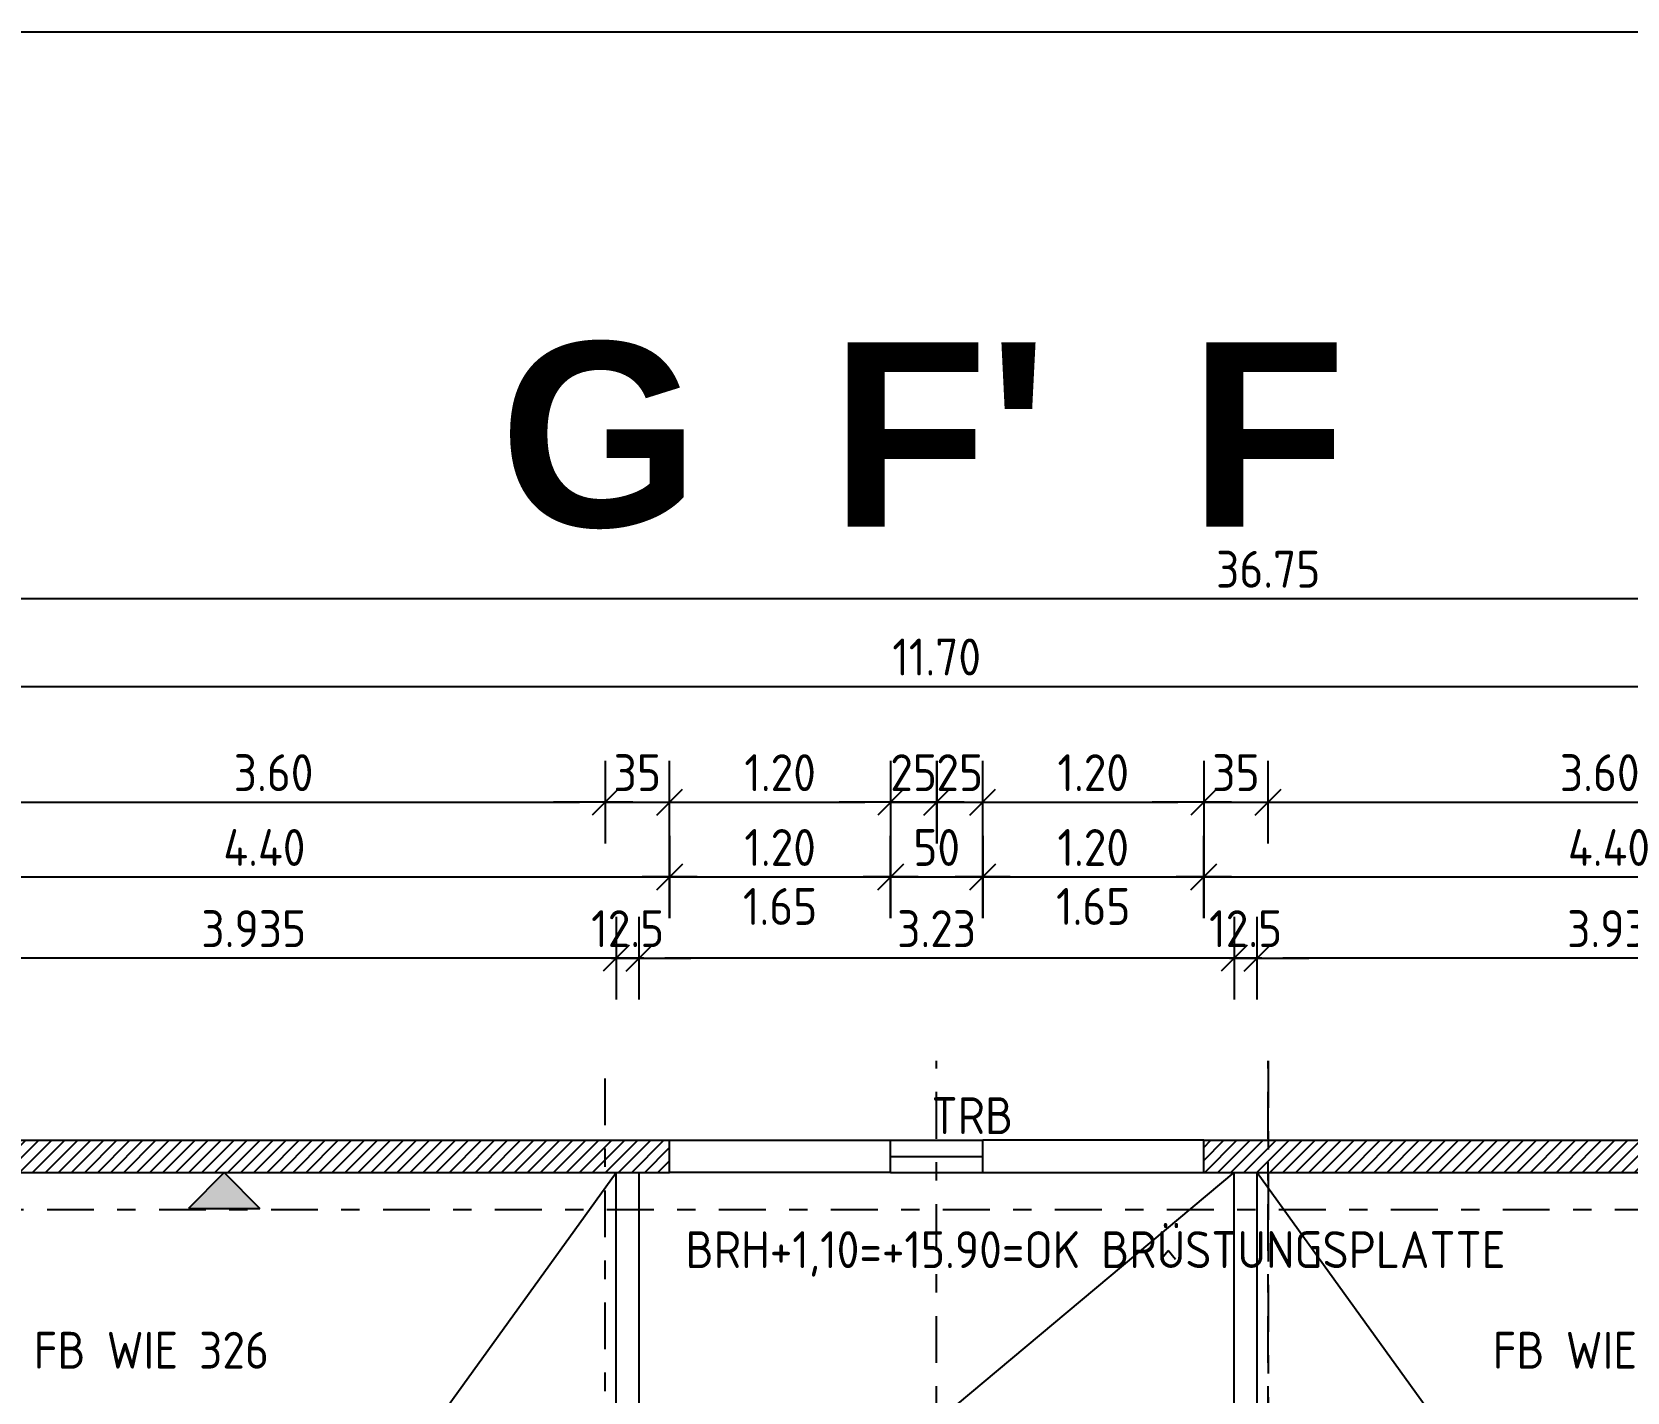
# Model space of a CAD drawing. Header units: metres. Extents: x 1708.2 to 1780.4, y 2407.4 to 2451.7.
# Drawn here: x 1731.48 to 1740.14, y 2444.29 to 2451.67 of the extents above; entities that cross this region are included whole.
import ezdxf
from ezdxf.enums import TextEntityAlignment as Align

# ---------------------------------------------------------------- set-up
doc = ezdxf.new("R2010")
doc.units = ezdxf.units.M
doc.header["$LTSCALE"] = 0.02
doc.header["$MEASUREMENT"] = 0
doc.linetypes.add('STRICHPUNKT', pattern=[25.4, 12.7, -6.35, 0, -6.35])
for name, color, linetype in [('ACHSEN', 8, 'STRICHPUNKT'), ('BEM', 7, 'Continuous'), ('FENSTER', 4, 'Continuous'), ('RAHMEN', 7, 'Continuous'), ('RAUMNUMMER', 7, 'Continuous'), ('SCHRAFFUR', 8, 'Continuous'), ('SONSTIGES', 7, 'Continuous'), ('TEXT', 7, 'Continuous'), ('WAND AUSSEN', 7, 'Continuous'), ('WAND INNEN', 7, 'Continuous')]:
    doc.layers.add(name, color=color, linetype=linetype)
doc.styles.add('SIMPLEX', font='isocp.shx')
doc.styles.add('SS', font='swissbo.ttf', dxfattribs={"height": 0.12})
doc.linetypes.add('BATTING', pattern='A,0.0001,-0.1,[134,ltypeshp.shx,S=0.1,R=0,X=-0.1,Y=0],-0.2,[134,ltypeshp.shx,S=0.1,R=180,X=0.1,Y=0],-0.1', length=0.4001)
doc.dimstyles.new('SIMPLEX 1', dxfattribs={"dimscale": 2, "dimtxt": 0.1, "dimasz": 0.07, "dimexe": 0.05, "dimexo": 0.05, "dimgap": 0.03, "dimtad": 1, "dimzin": 0, "dimdsep": 46, "dimtxsty": 'SIMPLEX', "dimblk": 'MCAD', "dimcen": 0.05, "dimdle": 0.05, "dimse1": 1, "dimse2": 1, "dimadec": 0, "dimazin": 0, "dimtfac": 1, "dimtix": 1, "dimtmove": 2, "dimatfit": 3, "dimfxl": 1, "dimtolj": 1, "dimtzin": 0, "dimarcsym": 1})
pattern_1 = [(45, (0.23257, 0.052085), (-0.0353553391, 0.0353553391), [])]

# ---------------------------------------------------------------- blocks, each defined once
blk = doc.blocks.new('MCAD')
at = {"color": 0}
for p, q in [((0, 1.6), (0, -1.6)), ((1.07, 0), (-1.07, 0)), ((0.5, 0.5), (-0.5, -0.5))]:
    blk.add_line(p, q, dxfattribs=at)
blk = doc.blocks.new('*D49')
at = {"layer": 'BEM', "color": 0, "lineweight": -2, "transparency": 16777216}
blk.add_line((1731.1337, 2447.4924), (1734.4537, 2447.4924), dxfattribs=at)
at = {"layer": 'Defpoints', "color": 0, "transparency": 16777216}
for p in [(1734.5937, 2447.4924), (1730.9937, 2445.6576), (1734.5937, 2445.4576)]:
    blk.add_point(p, dxfattribs=at)
at = {"layer": 'BEM', "color": 0, "lineweight": -2, "transparency": 16777216, "xscale": 0.14, "yscale": 0.14, "zscale": 0.14, "rotation": 180}
blk.add_blockref('MCAD', (1730.9937, 2447.4924), dxfattribs=at)
at = {"layer": 'BEM', "color": 0, "lineweight": -2, "transparency": 16777216, "xscale": 0.14, "yscale": 0.14, "zscale": 0.14}
blk.add_blockref('MCAD', (1734.5937, 2447.4924), dxfattribs=at)
at = {"layer": 'BEM', "color": 0, "transparency": 16777216, "insert": (1732.7937, 2447.6524), "char_height": 0.2, "attachment_point": 5, "style": 'SIMPLEX'}
blk.add_mtext('\\A1;3.60', dxfattribs=at)
blk = doc.blocks.new('*D50')
at = {"layer": 'BEM', "color": 0, "lineweight": -2, "transparency": 16777216}
for p, q in [((1734.4537, 2447.4924), (1734.3137, 2447.4924)), ((1734.5937, 2447.4924), (1734.9437, 2447.4924)), ((1735.0837, 2447.4924), (1735.2237, 2447.4924))]:
    blk.add_line(p, q, dxfattribs=at)
at = {"layer": 'Defpoints', "color": 0, "transparency": 16777216}
for p in [(1734.9437, 2447.4924), (1734.9437, 2445.6576), (1734.5937, 2445.4576)]:
    blk.add_point(p, dxfattribs=at)
at = {"layer": 'BEM', "color": 0, "lineweight": -2, "transparency": 16777216, "xscale": 0.14, "yscale": 0.14, "zscale": 0.14}
blk.add_blockref('MCAD', (1734.5937, 2447.4924), dxfattribs=at)
at = {"layer": 'BEM', "color": 0, "lineweight": -2, "transparency": 16777216, "xscale": 0.14, "yscale": 0.14, "zscale": 0.14, "rotation": 180}
blk.add_blockref('MCAD', (1734.9437, 2447.4924), dxfattribs=at)
at = {"layer": 'BEM', "color": 0, "transparency": 16777216, "insert": (1734.7687, 2447.6524), "char_height": 0.2, "attachment_point": 5, "style": 'SIMPLEX'}
blk.add_mtext('\\A1;35', dxfattribs=at)
blk = doc.blocks.new('*D51')
at = {"layer": 'BEM', "color": 0, "lineweight": -2, "transparency": 16777216}
blk.add_line((1735.0837, 2447.4924), (1736.0037, 2447.4924), dxfattribs=at)
at = {"layer": 'Defpoints', "color": 0, "transparency": 16777216}
for p in [(1736.1437, 2447.4924), (1734.9437, 2445.6576), (1736.1437, 2445.6576)]:
    blk.add_point(p, dxfattribs=at)
at = {"layer": 'BEM', "color": 0, "lineweight": -2, "transparency": 16777216, "xscale": 0.14, "yscale": 0.14, "zscale": 0.14, "rotation": 180}
blk.add_blockref('MCAD', (1734.9437, 2447.4924), dxfattribs=at)
at = {"layer": 'BEM', "color": 0, "lineweight": -2, "transparency": 16777216, "xscale": 0.14, "yscale": 0.14, "zscale": 0.14}
blk.add_blockref('MCAD', (1736.1437, 2447.4924), dxfattribs=at)
at = {"layer": 'BEM', "color": 0, "transparency": 16777216, "insert": (1735.5437, 2447.6524), "char_height": 0.2, "attachment_point": 5, "style": 'SIMPLEX'}
blk.add_mtext('\\A1;1.20', dxfattribs=at)
blk = doc.blocks.new('*D52')
at = {"layer": 'BEM', "color": 0, "lineweight": -2, "transparency": 16777216}
for p, q in [((1736.0037, 2447.4924), (1735.8637, 2447.4924)), ((1736.1437, 2447.4924), (1736.3937, 2447.4924)), ((1736.5337, 2447.4924), (1736.6737, 2447.4924))]:
    blk.add_line(p, q, dxfattribs=at)
at = {"layer": 'Defpoints', "color": 0, "transparency": 16777216}
for p in [(1736.3937, 2447.4924), (1736.1437, 2445.6576), (1736.3937, 2445.6576)]:
    blk.add_point(p, dxfattribs=at)
at = {"layer": 'BEM', "color": 0, "lineweight": -2, "transparency": 16777216, "xscale": 0.14, "yscale": 0.14, "zscale": 0.14}
blk.add_blockref('MCAD', (1736.1437, 2447.4924), dxfattribs=at)
at = {"layer": 'BEM', "color": 0, "lineweight": -2, "transparency": 16777216, "xscale": 0.14, "yscale": 0.14, "zscale": 0.14, "rotation": 180}
blk.add_blockref('MCAD', (1736.3937, 2447.4924), dxfattribs=at)
at = {"layer": 'BEM', "color": 0, "transparency": 16777216, "insert": (1736.2687, 2447.6524), "char_height": 0.2, "attachment_point": 5, "style": 'SIMPLEX'}
blk.add_mtext('\\A1;25', dxfattribs=at)
blk = doc.blocks.new('*D53')
at = {"layer": 'BEM', "color": 0, "lineweight": -2, "transparency": 16777216}
for p, q in [((1736.2537, 2447.4924), (1736.1137, 2447.4924)), ((1736.3937, 2447.4924), (1736.6437, 2447.4924)), ((1736.7837, 2447.4924), (1736.9237, 2447.4924))]:
    blk.add_line(p, q, dxfattribs=at)
at = {"layer": 'Defpoints', "color": 0, "transparency": 16777216}
for p in [(1736.6437, 2447.4924), (1736.3937, 2445.6576), (1736.6437, 2445.6576)]:
    blk.add_point(p, dxfattribs=at)
at = {"layer": 'BEM', "color": 0, "lineweight": -2, "transparency": 16777216, "xscale": 0.14, "yscale": 0.14, "zscale": 0.14}
blk.add_blockref('MCAD', (1736.3937, 2447.4924), dxfattribs=at)
at = {"layer": 'BEM', "color": 0, "lineweight": -2, "transparency": 16777216, "xscale": 0.14, "yscale": 0.14, "zscale": 0.14, "rotation": 180}
blk.add_blockref('MCAD', (1736.6437, 2447.4924), dxfattribs=at)
at = {"layer": 'BEM', "color": 0, "transparency": 16777216, "insert": (1736.5187, 2447.6524), "char_height": 0.2, "attachment_point": 5, "style": 'SIMPLEX'}
blk.add_mtext('\\A1;25', dxfattribs=at)
blk = doc.blocks.new('*D54')
at = {"layer": 'BEM', "color": 0, "lineweight": -2, "transparency": 16777216}
blk.add_line((1736.7837, 2447.4924), (1737.7037, 2447.4924), dxfattribs=at)
at = {"layer": 'Defpoints', "color": 0, "transparency": 16777216}
for p in [(1737.8437, 2447.4924), (1736.6437, 2445.6576), (1737.8437, 2445.6576)]:
    blk.add_point(p, dxfattribs=at)
at = {"layer": 'BEM', "color": 0, "lineweight": -2, "transparency": 16777216, "xscale": 0.14, "yscale": 0.14, "zscale": 0.14, "rotation": 180}
blk.add_blockref('MCAD', (1736.6437, 2447.4924), dxfattribs=at)
at = {"layer": 'BEM', "color": 0, "lineweight": -2, "transparency": 16777216, "xscale": 0.14, "yscale": 0.14, "zscale": 0.14}
blk.add_blockref('MCAD', (1737.8437, 2447.4924), dxfattribs=at)
at = {"layer": 'BEM', "color": 0, "transparency": 16777216, "insert": (1737.2437, 2447.6524), "char_height": 0.2, "attachment_point": 5, "style": 'SIMPLEX'}
blk.add_mtext('\\A1;1.20', dxfattribs=at)
blk = doc.blocks.new('*D55')
at = {"layer": 'BEM', "color": 0, "lineweight": -2, "transparency": 16777216}
for p, q in [((1737.7037, 2447.4924), (1737.5637, 2447.4924)), ((1737.8437, 2447.4924), (1738.1937, 2447.4924)), ((1738.3337, 2447.4924), (1738.4737, 2447.4924))]:
    blk.add_line(p, q, dxfattribs=at)
at = {"layer": 'Defpoints', "color": 0, "transparency": 16777216}
for p in [(1738.1937, 2447.4924), (1737.8437, 2445.6576), (1738.1937, 2445.6576)]:
    blk.add_point(p, dxfattribs=at)
at = {"layer": 'BEM', "color": 0, "lineweight": -2, "transparency": 16777216, "xscale": 0.14, "yscale": 0.14, "zscale": 0.14}
blk.add_blockref('MCAD', (1737.8437, 2447.4924), dxfattribs=at)
at = {"layer": 'BEM', "color": 0, "lineweight": -2, "transparency": 16777216, "xscale": 0.14, "yscale": 0.14, "zscale": 0.14, "rotation": 180}
blk.add_blockref('MCAD', (1738.1937, 2447.4924), dxfattribs=at)
at = {"layer": 'BEM', "color": 0, "transparency": 16777216, "insert": (1738.0187, 2447.6524), "char_height": 0.2, "attachment_point": 5, "style": 'SIMPLEX'}
blk.add_mtext('\\A1;35', dxfattribs=at)
blk = doc.blocks.new('*D56')
at = {"layer": 'BEM', "color": 0, "lineweight": -2, "transparency": 16777216}
blk.add_line((1738.3337, 2447.4924), (1741.6537, 2447.4924), dxfattribs=at)
at = {"layer": 'Defpoints', "color": 0, "transparency": 16777216}
for p in [(1741.7937, 2447.4924), (1738.1937, 2445.6576), (1741.7937, 2445.6576)]:
    blk.add_point(p, dxfattribs=at)
at = {"layer": 'BEM', "color": 0, "lineweight": -2, "transparency": 16777216, "xscale": 0.14, "yscale": 0.14, "zscale": 0.14, "rotation": 180}
blk.add_blockref('MCAD', (1738.1937, 2447.4924), dxfattribs=at)
at = {"layer": 'BEM', "color": 0, "lineweight": -2, "transparency": 16777216, "xscale": 0.14, "yscale": 0.14, "zscale": 0.14}
blk.add_blockref('MCAD', (1741.7937, 2447.4924), dxfattribs=at)
at = {"layer": 'BEM', "color": 0, "transparency": 16777216, "insert": (1739.9937, 2447.6524), "char_height": 0.2, "attachment_point": 5, "style": 'SIMPLEX'}
blk.add_mtext('\\A1;3.60', dxfattribs=at)
blk = doc.blocks.new('*D75')
at = {"layer": 'BEM', "color": 0, "lineweight": -2, "transparency": 16777216}
blk.add_line((1741.9287, 2446.6458), (1738.2737, 2446.6458), dxfattribs=at)
at = {"layer": 'Defpoints', "color": 0, "transparency": 16777216}
for p in [(1738.1337, 2446.6458), (1738.1337, 2445.4826), (1742.0687, 2445.4826)]:
    blk.add_point(p, dxfattribs=at)
at = {"layer": 'BEM', "color": 0, "lineweight": -2, "transparency": 16777216, "xscale": 0.14, "yscale": 0.14, "zscale": 0.14, "rotation": 180}
blk.add_blockref('MCAD', (1738.1337, 2446.6458), dxfattribs=at)
at = {"layer": 'BEM', "color": 0, "lineweight": -2, "transparency": 16777216, "xscale": 0.14, "yscale": 0.14, "zscale": 0.14}
blk.add_blockref('MCAD', (1742.0687, 2446.6458), dxfattribs=at)
at = {"layer": 'BEM', "color": 0, "transparency": 16777216, "insert": (1740.1012, 2446.8058), "char_height": 0.2, "attachment_point": 5, "style": 'SIMPLEX'}
blk.add_mtext('\\A1;3.935', dxfattribs=at)
blk = doc.blocks.new('*D76')
at = {"layer": 'BEM', "color": 0, "lineweight": -2, "transparency": 16777216}
for p, q in [((1737.8687, 2446.6458), (1737.7287, 2446.6458)), ((1738.1337, 2446.6458), (1738.0087, 2446.6458)), ((1738.2737, 2446.6458), (1738.4137, 2446.6458))]:
    blk.add_line(p, q, dxfattribs=at)
at = {"layer": 'Defpoints', "color": 0, "transparency": 16777216}
for p in [(1738.0087, 2446.6458), (1738.0087, 2445.4826), (1738.1337, 2445.4826)]:
    blk.add_point(p, dxfattribs=at)
at = {"layer": 'BEM', "color": 0, "lineweight": -2, "transparency": 16777216, "xscale": 0.14, "yscale": 0.14, "zscale": 0.14}
blk.add_blockref('MCAD', (1738.0087, 2446.6458), dxfattribs=at)
at = {"layer": 'BEM', "color": 0, "lineweight": -2, "transparency": 16777216, "xscale": 0.14, "yscale": 0.14, "zscale": 0.14, "rotation": 180}
blk.add_blockref('MCAD', (1738.1337, 2446.6458), dxfattribs=at)
at = {"layer": 'BEM', "color": 0, "transparency": 16777216, "insert": (1738.0712, 2446.8059), "char_height": 0.2, "attachment_point": 5, "style": 'SIMPLEX'}
blk.add_mtext('\\A1;12.5', dxfattribs=at)
blk = doc.blocks.new('*D77')
at = {"layer": 'BEM', "color": 0, "lineweight": -2, "transparency": 16777216}
blk.add_line((1737.8687, 2446.6458), (1734.9187, 2446.6458), dxfattribs=at)
at = {"layer": 'Defpoints', "color": 0, "transparency": 16777216}
for p in [(1734.7787, 2446.6458), (1734.7787, 2445.4826), (1738.0087, 2445.4826)]:
    blk.add_point(p, dxfattribs=at)
at = {"layer": 'BEM', "color": 0, "lineweight": -2, "transparency": 16777216, "xscale": 0.14, "yscale": 0.14, "zscale": 0.14, "rotation": 180}
blk.add_blockref('MCAD', (1734.7787, 2446.6458), dxfattribs=at)
at = {"layer": 'BEM', "color": 0, "lineweight": -2, "transparency": 16777216, "xscale": 0.14, "yscale": 0.14, "zscale": 0.14}
blk.add_blockref('MCAD', (1738.0087, 2446.6458), dxfattribs=at)
at = {"layer": 'BEM', "color": 0, "transparency": 16777216, "insert": (1736.3937, 2446.8059), "char_height": 0.2, "attachment_point": 5, "style": 'SIMPLEX'}
blk.add_mtext('\\A1;3.23', dxfattribs=at)
blk = doc.blocks.new('*D78')
at = {"layer": 'BEM', "color": 0, "lineweight": -2, "transparency": 16777216}
for p, q in [((1734.5137, 2446.6458), (1734.3737, 2446.6458)), ((1734.7787, 2446.6458), (1734.6537, 2446.6458)), ((1734.9187, 2446.6458), (1735.0587, 2446.6458))]:
    blk.add_line(p, q, dxfattribs=at)
at = {"layer": 'Defpoints', "color": 0, "transparency": 16777216}
for p in [(1734.6537, 2446.6458), (1734.6537, 2445.4826), (1734.7787, 2445.4826)]:
    blk.add_point(p, dxfattribs=at)
at = {"layer": 'BEM', "color": 0, "lineweight": -2, "transparency": 16777216, "xscale": 0.14, "yscale": 0.14, "zscale": 0.14}
blk.add_blockref('MCAD', (1734.6537, 2446.6458), dxfattribs=at)
at = {"layer": 'BEM', "color": 0, "lineweight": -2, "transparency": 16777216, "xscale": 0.14, "yscale": 0.14, "zscale": 0.14, "rotation": 180}
blk.add_blockref('MCAD', (1734.7787, 2446.6458), dxfattribs=at)
at = {"layer": 'BEM', "color": 0, "transparency": 16777216, "insert": (1734.7162, 2446.8059), "char_height": 0.2, "attachment_point": 5, "style": 'SIMPLEX'}
blk.add_mtext('\\A1;12.5', dxfattribs=at)
blk = doc.blocks.new('*D79')
at = {"layer": 'BEM', "color": 0, "lineweight": -2, "transparency": 16777216}
blk.add_line((1734.5137, 2446.6458), (1730.8587, 2446.6458), dxfattribs=at)
at = {"layer": 'Defpoints', "color": 0, "transparency": 16777216}
for p in [(1730.7187, 2446.6458), (1730.7187, 2445.4826), (1734.6537, 2445.4826)]:
    blk.add_point(p, dxfattribs=at)
at = {"layer": 'BEM', "color": 0, "lineweight": -2, "transparency": 16777216, "xscale": 0.14, "yscale": 0.14, "zscale": 0.14, "rotation": 180}
blk.add_blockref('MCAD', (1730.7187, 2446.6458), dxfattribs=at)
at = {"layer": 'BEM', "color": 0, "lineweight": -2, "transparency": 16777216, "xscale": 0.14, "yscale": 0.14, "zscale": 0.14}
blk.add_blockref('MCAD', (1734.6537, 2446.6458), dxfattribs=at)
at = {"layer": 'BEM', "color": 0, "transparency": 16777216, "insert": (1732.6862, 2446.8058), "char_height": 0.2, "attachment_point": 5, "style": 'SIMPLEX'}
blk.add_mtext('\\A1;3.935', dxfattribs=at)
blk = doc.blocks.new('*D82')
at = {"layer": 'BEM', "color": 0, "lineweight": -2, "transparency": 16777216}
blk.add_line((1730.6837, 2448.1201), (1742.1037, 2448.1201), dxfattribs=at)
at = {"layer": 'Defpoints', "color": 0, "transparency": 16777216}
for p in [(1742.2437, 2448.1201), (1730.5437, 2445.6576), (1742.2437, 2445.6576)]:
    blk.add_point(p, dxfattribs=at)
at = {"layer": 'BEM', "color": 0, "lineweight": -2, "transparency": 16777216, "xscale": 0.14, "yscale": 0.14, "zscale": 0.14, "rotation": 180}
blk.add_blockref('MCAD', (1730.5437, 2448.1201), dxfattribs=at)
at = {"layer": 'BEM', "color": 0, "lineweight": -2, "transparency": 16777216, "xscale": 0.14, "yscale": 0.14, "zscale": 0.14}
blk.add_blockref('MCAD', (1742.2437, 2448.1201), dxfattribs=at)
at = {"layer": 'BEM', "color": 0, "transparency": 16777216, "insert": (1736.3937, 2448.2801), "char_height": 0.2, "attachment_point": 5, "style": 'SIMPLEX'}
blk.add_mtext('\\A1;11.70', dxfattribs=at)
blk = doc.blocks.new('*D94')
at = {"layer": 'BEM', "color": 0, "lineweight": -2, "transparency": 16777216}
blk.add_line((1730.6837, 2447.0864), (1734.8037, 2447.0864), dxfattribs=at)
at = {"layer": 'Defpoints', "color": 0, "transparency": 16777216}
for p in [(1734.9437, 2447.0864), (1730.5437, 2445.6576), (1734.9437, 2445.6576)]:
    blk.add_point(p, dxfattribs=at)
at = {"layer": 'BEM', "color": 0, "lineweight": -2, "transparency": 16777216, "xscale": 0.14, "yscale": 0.14, "zscale": 0.14, "rotation": 180}
blk.add_blockref('MCAD', (1730.5437, 2447.0864), dxfattribs=at)
at = {"layer": 'BEM', "color": 0, "lineweight": -2, "transparency": 16777216, "xscale": 0.14, "yscale": 0.14, "zscale": 0.14}
blk.add_blockref('MCAD', (1734.9437, 2447.0864), dxfattribs=at)
at = {"layer": 'BEM', "color": 0, "transparency": 16777216, "insert": (1732.7437, 2447.2464), "char_height": 0.2, "attachment_point": 5, "style": 'SIMPLEX'}
blk.add_mtext('\\A1;4.40', dxfattribs=at)
blk = doc.blocks.new('*D95')
at = {"layer": 'BEM', "color": 0, "lineweight": -2, "transparency": 16777216}
blk.add_line((1735.0837, 2447.0864), (1736.0037, 2447.0864), dxfattribs=at)
at = {"layer": 'Defpoints', "color": 0, "transparency": 16777216}
for p in [(1736.1437, 2447.0864), (1734.9437, 2445.6576), (1736.1437, 2445.6576)]:
    blk.add_point(p, dxfattribs=at)
at = {"layer": 'BEM', "color": 0, "lineweight": -2, "transparency": 16777216, "xscale": 0.14, "yscale": 0.14, "zscale": 0.14, "rotation": 180}
blk.add_blockref('MCAD', (1734.9437, 2447.0864), dxfattribs=at)
at = {"layer": 'BEM', "color": 0, "lineweight": -2, "transparency": 16777216, "xscale": 0.14, "yscale": 0.14, "zscale": 0.14}
blk.add_blockref('MCAD', (1736.1437, 2447.0864), dxfattribs=at)
at = {"layer": 'BEM', "color": 0, "transparency": 16777216, "char_height": 0.2, "attachment_point": 5, "style": 'SIMPLEX'}
for s, insert in [('\\A1;1.20', (1735.5437, 2447.2464)), ('\\A1;1.65', (1735.5437, 2446.9264))]:
    blk.add_mtext(s, dxfattribs=dict(at, insert=insert))
blk = doc.blocks.new('*D96')
at = {"layer": 'BEM', "color": 0, "lineweight": -2, "transparency": 16777216}
blk.add_line((1736.2837, 2447.0864), (1736.5037, 2447.0864), dxfattribs=at)
at = {"layer": 'Defpoints', "color": 0, "transparency": 16777216}
for p in [(1736.6437, 2447.0864), (1736.1437, 2445.6576), (1736.6437, 2445.6576)]:
    blk.add_point(p, dxfattribs=at)
at = {"layer": 'BEM', "color": 0, "lineweight": -2, "transparency": 16777216, "xscale": 0.14, "yscale": 0.14, "zscale": 0.14, "rotation": 180}
blk.add_blockref('MCAD', (1736.1437, 2447.0864), dxfattribs=at)
at = {"layer": 'BEM', "color": 0, "lineweight": -2, "transparency": 16777216, "xscale": 0.14, "yscale": 0.14, "zscale": 0.14}
blk.add_blockref('MCAD', (1736.6437, 2447.0864), dxfattribs=at)
at = {"layer": 'BEM', "color": 0, "transparency": 16777216, "insert": (1736.3937, 2447.2464), "char_height": 0.2, "attachment_point": 5, "style": 'SIMPLEX'}
blk.add_mtext('\\A1;50', dxfattribs=at)
blk = doc.blocks.new('*D97')
at = {"layer": 'BEM', "color": 0, "lineweight": -2, "transparency": 16777216}
blk.add_line((1736.7837, 2447.0864), (1737.7037, 2447.0864), dxfattribs=at)
at = {"layer": 'Defpoints', "color": 0, "transparency": 16777216}
for p in [(1737.8437, 2447.0864), (1736.6437, 2445.6576), (1737.8437, 2445.6576)]:
    blk.add_point(p, dxfattribs=at)
at = {"layer": 'BEM', "color": 0, "lineweight": -2, "transparency": 16777216, "xscale": 0.14, "yscale": 0.14, "zscale": 0.14, "rotation": 180}
blk.add_blockref('MCAD', (1736.6437, 2447.0864), dxfattribs=at)
at = {"layer": 'BEM', "color": 0, "lineweight": -2, "transparency": 16777216, "xscale": 0.14, "yscale": 0.14, "zscale": 0.14}
blk.add_blockref('MCAD', (1737.8437, 2447.0864), dxfattribs=at)
at = {"layer": 'BEM', "color": 0, "transparency": 16777216, "char_height": 0.2, "attachment_point": 5, "style": 'SIMPLEX'}
for s, insert in [('\\A1;1.20', (1737.2437, 2447.2464)), ('\\A1;1.65', (1737.2437, 2446.9264))]:
    blk.add_mtext(s, dxfattribs=dict(at, insert=insert))
blk = doc.blocks.new('*D98')
at = {"layer": 'BEM', "color": 0, "lineweight": -2, "transparency": 16777216}
blk.add_line((1737.9837, 2447.0864), (1742.1037, 2447.0864), dxfattribs=at)
at = {"layer": 'Defpoints', "color": 0, "transparency": 16777216}
for p in [(1742.2437, 2447.0864), (1737.8437, 2445.6576), (1742.2437, 2445.6576)]:
    blk.add_point(p, dxfattribs=at)
at = {"layer": 'BEM', "color": 0, "lineweight": -2, "transparency": 16777216, "xscale": 0.14, "yscale": 0.14, "zscale": 0.14, "rotation": 180}
blk.add_blockref('MCAD', (1737.8437, 2447.0864), dxfattribs=at)
at = {"layer": 'BEM', "color": 0, "lineweight": -2, "transparency": 16777216, "xscale": 0.14, "yscale": 0.14, "zscale": 0.14}
blk.add_blockref('MCAD', (1742.2437, 2447.0864), dxfattribs=at)
at = {"layer": 'BEM', "color": 0, "transparency": 16777216, "insert": (1740.0437, 2447.2464), "char_height": 0.2, "attachment_point": 5, "style": 'SIMPLEX'}
blk.add_mtext('\\A1;4.40', dxfattribs=at)
blk = doc.blocks.new('*D171')
at = {"layer": 'BEM', "color": 0, "lineweight": -2, "transparency": 16777216}
blk.add_line((1756.4287, 2448.5961), (1719.9587, 2448.5961), dxfattribs=at)
at = {"layer": 'Defpoints', "color": 0, "transparency": 16777216}
for p in [(1719.8187, 2448.5961), (1719.8187, 2429.5326), (1756.5687, 2429.5326)]:
    blk.add_point(p, dxfattribs=at)
at = {"layer": 'BEM', "color": 0, "lineweight": -2, "transparency": 16777216, "xscale": 0.14, "yscale": 0.14, "zscale": 0.14, "rotation": 180}
blk.add_blockref('MCAD', (1719.8187, 2448.5961), dxfattribs=at)
at = {"layer": 'BEM', "color": 0, "lineweight": -2, "transparency": 16777216, "xscale": 0.14, "yscale": 0.14, "zscale": 0.14}
blk.add_blockref('MCAD', (1756.5687, 2448.5961), dxfattribs=at)
at = {"layer": 'BEM', "color": 0, "transparency": 16777216, "insert": (1738.1937, 2448.7561), "char_height": 0.2, "attachment_point": 5, "style": 'SIMPLEX'}
blk.add_mtext('\\A1;36.75', dxfattribs=at)
blk = doc.blocks.new('*D510')
at = {"layer": 'BEM', "color": 0, "lineweight": -2, "transparency": 16777216}
blk.add_line((1713.3259, 2442.87), (1713.3259, 2445.3426), dxfattribs=at)
at = {"layer": 'Defpoints', "color": 0, "transparency": 16777216}
for p in [(1713.3259, 2445.4826), (1730.7187, 2445.4826), (1734.6537, 2442.73)]:
    blk.add_point(p, dxfattribs=at)
at = {"layer": 'BEM', "color": 0, "lineweight": -2, "transparency": 16777216, "xscale": 0.14, "yscale": 0.14, "zscale": 0.14}
for p, rotation in [((1713.3259, 2445.4826), 90), ((1713.3259, 2442.73), 270)]:
    blk.add_blockref('MCAD', p, dxfattribs=dict(at, rotation=rotation))
at = {"layer": 'BEM', "color": 0, "transparency": 16777216, "insert": (1713.1659, 2444.1063), "char_height": 0.2, "attachment_point": 5, "rotation": 90, "style": 'SIMPLEX'}
blk.add_mtext('\\A1;275', dxfattribs=at)
blk = doc.blocks.new('*D604')
at = {"layer": 'BEM', "color": 0, "lineweight": -2, "transparency": 16777216}
blk.add_line((1761.1779, 2445.3426), (1761.1779, 2442.9226), dxfattribs=at)
at = {"layer": 'Defpoints', "color": 0, "transparency": 16777216}
for p in [(1742.0687, 2445.4826), (1738.1337, 2442.7826), (1761.1779, 2442.7826)]:
    blk.add_point(p, dxfattribs=at)
at = {"layer": 'BEM', "color": 0, "lineweight": -2, "transparency": 16777216, "xscale": 0.14, "yscale": 0.14, "zscale": 0.14}
for p, rotation in [((1761.1779, 2445.4826), 90), ((1761.1779, 2442.7826), 270)]:
    blk.add_blockref('MCAD', p, dxfattribs=dict(at, rotation=rotation))
at = {"layer": 'BEM', "color": 0, "transparency": 16777216, "insert": (1761.0179, 2444.1326), "char_height": 0.2, "attachment_point": 5, "rotation": 90, "style": 'SIMPLEX'}
blk.add_mtext('\\A1;2.70', dxfattribs=at)

msp = doc.modelspace()

# ---------------------------------------------------------------- hatches: boundary and pattern name
at = {"layer": 'SCHRAFFUR'}
h = msp.add_hatch(dxfattribs=at)
h.set_pattern_fill('ANSI31', color=256, scale=0.4)
h.set_pattern_definition(pattern_1)
h.paths.add_polyline_path([(1730.54366, 2445.65757), (1730.54366, 2444.83257), (1730.71866, 2444.83257), (1730.71866, 2445.48257), (1734.94366, 2445.48257), (1734.94366, 2445.65757)])
h = msp.add_hatch(dxfattribs=at)
h.set_pattern_fill('ANSI31', color=256, scale=0.4)
h.set_pattern_definition(pattern_1)
h.paths.add_polyline_path([(1742.06866, 2445.48257), (1742.06866, 2444.83257), (1742.24366, 2444.83257), (1742.24366, 2445.65757), (1737.84366, 2445.65757), (1737.84366, 2445.48257)])
at = {"layer": 'TEXT'}
h = msp.add_hatch(color=256, dxfattribs=at)
h.dxf.hatch_style = 1
h.paths.add_polyline_path([(1732.33263, 2445.28726), (1732.7189, 2445.28726), (1732.52577, 2445.48257)])

# ---------------------------------------------------------------- linework, layer by layer
at = {"layer": 'ACHSEN'}
for p, q in [((1734.59366, 2414.12368), (1734.59366, 2446.08846)), ((1736.39366, 2428.03376), (1736.39366, 2446.08846)), ((1738.19366, 2428.03376), (1738.19366, 2446.08846)), ((1738.19366, 2446.08846), (1738.19366, 2414.12368)), ((1729.73978, 2445.28257), (1742.93105, 2445.28257))]:
    msp.add_line(p, q, dxfattribs=at)
at = {"layer": 'FENSTER'}
for p, q in [((1734.94366, 2445.65757), (1736.14366, 2445.65757)), ((1737.84366, 2445.65757), (1736.64366, 2445.65757)), ((1736.14366, 2445.48257), (1734.94366, 2445.48257)), ((1736.64366, 2445.48257), (1737.84366, 2445.48257))]:
    msp.add_line(p, q, dxfattribs=at)
at = {"layer": 'RAHMEN'}
msp.add_lwpolyline([(1780.38595, 2407.37329), (1708.20146, 2407.37329), (1708.20146, 2451.67184), (1780.38595, 2451.67184)], close=True, dxfattribs=at)
at = {"layer": 'SCHRAFFUR', "linetype": 'BATTING', "ltscale": 11}
msp.add_line((1736.14366, 2445.57007), (1736.64366, 2445.57007), dxfattribs=at)
at = {"layer": 'SONSTIGES'}
for p, q in [((1730.71866, 2440.03257), (1734.65366, 2445.48257)), ((1734.77866, 2442.78257), (1738.00866, 2445.48257)), ((1738.13366, 2445.48257), (1742.06866, 2440.03257))]:
    msp.add_line(p, q, dxfattribs=at)
at = {"layer": 'TEXT'}
for p, q in [((1732.52577, 2445.48257), (1732.33263, 2445.28726)), ((1732.52577, 2445.48257), (1732.7189, 2445.28726)), ((1732.33263, 2445.28726), (1732.7189, 2445.28726)), ((1737.61162, 2445.01009), (1737.65077, 2445.05938)), ((1737.68991, 2445.01009), (1737.65077, 2445.05938))]:
    msp.add_line(p, q, dxfattribs=at)
at = {"layer": 'WAND AUSSEN'}
for p, q in [((1730.54366, 2445.65757), (1734.94366, 2445.65757)), ((1734.94366, 2445.48257), (1734.94366, 2445.65757)), ((1736.14366, 2445.48257), (1736.14366, 2445.65757)), ((1736.14366, 2445.65757), (1736.64366, 2445.65757)), ((1736.64366, 2445.48257), (1736.64366, 2445.65757)), ((1737.84366, 2445.48257), (1737.84366, 2445.65757)), ((1737.84366, 2445.65757), (1742.24366, 2445.65757)), ((1730.71866, 2445.48257), (1734.94366, 2445.48257)), ((1736.14366, 2445.48257), (1736.64366, 2445.48257)), ((1737.84366, 2445.48257), (1742.06866, 2445.48257))]:
    msp.add_line(p, q, dxfattribs=at)
at = {"layer": 'WAND INNEN'}
for p, q in [((1734.65366, 2442.72996), (1734.65366, 2445.48257)), ((1734.77866, 2442.78257), (1734.77866, 2445.48257)), ((1738.00866, 2442.78257), (1738.00866, 2445.48257)), ((1738.13366, 2442.72996), (1738.13366, 2445.48257))]:
    msp.add_line(p, q, dxfattribs=at)

# ---------------------------------------------------------------- texts
at = {"layer": 'RAUMNUMMER', "style": 'SIMPLEX'}
for p in [(1731.49127, 2444.41831), (1739.41267, 2444.41831)]:
    msp.add_text('FB WIE 326', height=0.2, dxfattribs=at).set_placement(p)
at = {"layer": 'TEXT', "style": 'SS'}
for s, p in [('G', (1734.56371, 2449.48795)), ("F'", (1736.41021, 2449.48795)), ('F', (1738.19075, 2449.48795))]:
    msp.add_text(s, height=1, dxfattribs=at).set_placement(p, align=Align.MIDDLE)
at = {"layer": 'TEXT', "style": 'SIMPLEX'}
for s, p in [('TRB', (1736.36614, 2445.69138)), ('BRH+1,10=+15.90=OK BRÜSTUNGSPLATTE', (1735.03055, 2444.96419))]:
    msp.add_text(s, height=0.2, dxfattribs=at).set_placement(p)

# ---------------------------------------------------------------- dimensions: what is measured, and where the dimension line sits
at = {"layer": 'BEM'}
for base, p1, p2, picture, middle in [((1719.81866, 2448.59608), (1756.56866, 2429.53257), (1719.81866, 2429.53257), '*D171', (1738.19366, 2448.75608)), ((1742.24366, 2448.12014), (1730.54366, 2445.65757), (1742.24366, 2445.65757), '*D82', (1736.39366, 2448.28014)), ((1734.59366, 2447.4924), (1730.99366, 2445.65757), (1734.59366, 2445.45757), '*D49', (1732.79366, 2447.6524)), ((1736.14366, 2447.4924), (1734.94366, 2445.65757), (1736.14366, 2445.65757), '*D51', (1735.54366, 2447.65242)), ((1737.84366, 2447.4924), (1736.64366, 2445.65757), (1737.84366, 2445.65757), '*D54', (1737.24366, 2447.65242)), ((1741.79366, 2447.4924), (1738.19366, 2445.65757), (1741.79366, 2445.65757), '*D56', (1739.99366, 2447.6524)), ((1734.94366, 2447.0864), (1730.54366, 2445.65757), (1734.94366, 2445.65757), '*D94', (1732.74366, 2447.2464)), ((1742.24366, 2447.0864), (1737.84366, 2445.65757), (1742.24366, 2445.65757), '*D98', (1740.04366, 2447.2464)), ((1734.77866, 2446.64584), (1738.00866, 2445.48257), (1734.77866, 2445.48257), '*D77', (1736.39366, 2446.80586))]:
    dim = msp.add_linear_dim(base=base, p1=p1, p2=p2, dimstyle='SIMPLEX 1', dxfattribs=at)
    dim.commit()
    dim.dimension.update_dxf_attribs({"geometry": picture, "text_midpoint": middle})
for base, p1, p2, override, picture, middle in [((1734.94366, 2447.4924), (1734.59366, 2445.45757), (1734.94366, 2445.65757), {"dimdec": 0, "dimlfac": 100}, '*D50', (1734.76866, 2447.6524)), ((1736.39366, 2447.4924), (1736.14366, 2445.65757), (1736.39366, 2445.65757), {"dimdec": 0, "dimlfac": 100}, '*D52', (1736.26866, 2447.65242)), ((1736.64366, 2447.4924), (1736.39366, 2445.65757), (1736.64366, 2445.65757), {"dimdec": 0, "dimlfac": 100}, '*D53', (1736.51866, 2447.65242)), ((1738.19366, 2447.4924), (1737.84366, 2445.65757), (1738.19366, 2445.65757), {"dimdec": 0, "dimlfac": 100}, '*D55', (1738.01866, 2447.6524)), ((1736.64366, 2447.0864), (1736.14366, 2445.65757), (1736.64366, 2445.65757), {"dimdec": 0, "dimlfac": 100}, '*D96', (1736.39366, 2447.2464)), ((1730.71866, 2446.64584), (1734.65366, 2445.48257), (1730.71866, 2445.48257), {"dimdec": 3}, '*D79', (1732.68616, 2446.80584)), ((1734.65366, 2446.64584), (1734.77866, 2445.48257), (1734.65366, 2445.48257), {"dimdec": 1, "dimlfac": 100}, '*D78', (1734.71616, 2446.80586)), ((1738.00866, 2446.64584), (1738.13366, 2445.48257), (1738.00866, 2445.48257), {"dimdec": 1, "dimlfac": 100}, '*D76', (1738.07116, 2446.80586)), ((1738.13366, 2446.64584), (1742.06866, 2445.48257), (1738.13366, 2445.48257), {"dimdec": 3}, '*D75', (1740.10116, 2446.80584))]:
    dim = msp.add_linear_dim(base=base, p1=p1, p2=p2, dimstyle='SIMPLEX 1', override=override, dxfattribs=at)
    dim.commit()
    dim.dimension.update_dxf_attribs({"geometry": picture, "text_midpoint": middle})
for base, p1, p2, picture, middle in [((1736.14366, 2447.0864), (1734.94366, 2445.65757), (1736.14366, 2445.65757), '*D95', (1735.54366, 2447.0864)), ((1737.84366, 2447.0864), (1736.64366, 2445.65757), (1737.84366, 2445.65757), '*D97', (1737.24366, 2447.0864))]:
    dim = msp.add_linear_dim(base=base, p1=p1, p2=p2, text='<>\\X1.65', dimstyle='SIMPLEX 1', dxfattribs=at)
    dim.commit()
    dim.dimension.update_dxf_attribs({"geometry": picture, "text_midpoint": middle})
dim = msp.add_linear_dim(base=(1713.32591, 2445.48257), p1=(1734.65366, 2442.72996), p2=(1730.71866, 2445.48257), angle=90, dimstyle='SIMPLEX 1', override={"dimdec": 0, "dimlfac": 100}, dxfattribs=at)
dim.commit()
dim.dimension.update_dxf_attribs({"geometry": '*D510', "text_midpoint": (1713.16589, 2444.10627)})
dim = msp.add_linear_dim(base=(1761.17787, 2442.78257), p1=(1742.06866, 2445.48257), p2=(1738.13366, 2442.78257), angle=90, dimstyle='SIMPLEX 1', dxfattribs=at)
dim.commit()
dim.dimension.update_dxf_attribs({"geometry": '*D604', "text_midpoint": (1761.01785, 2444.13257)})

doc.saveas('drawing.dxf')
